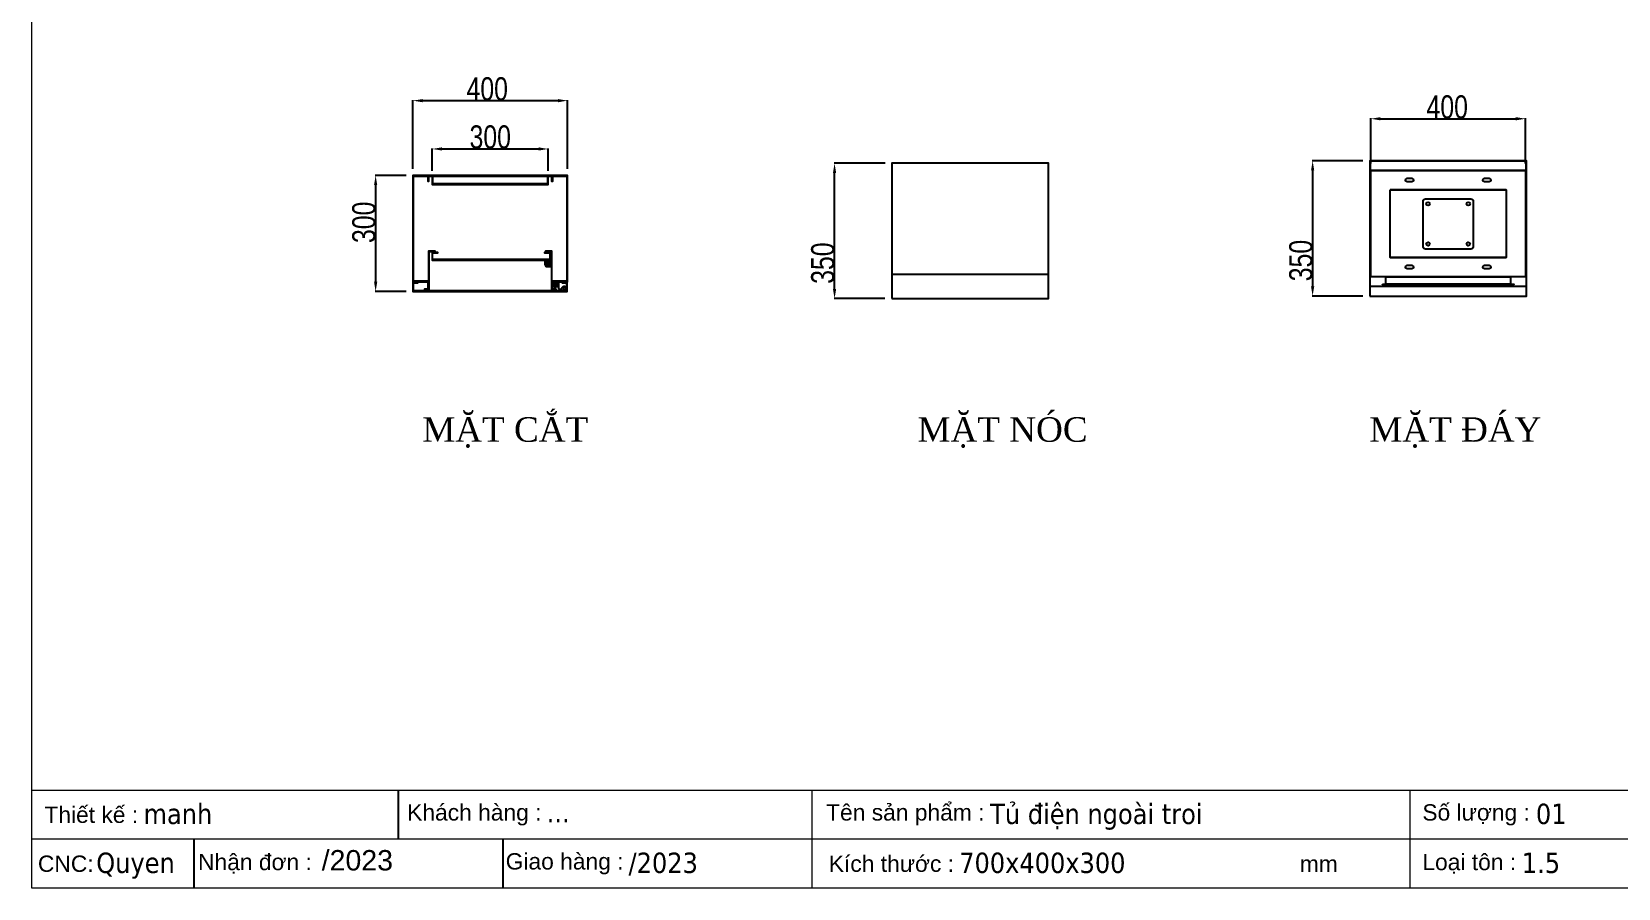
# Model space of a CAD drawing. Header units: inches. Extents: x 21 to 136330, y 8 to 58290.
# Drawn here: x 26800 to 30903, y 5677 to 7893 of the extents above; entities that cross this region are included whole.
import ezdxf
from ezdxf.enums import TextEntityAlignment as Align

# ---------------------------------------------------------------- set-up
doc = ezdxf.new("R2010")
doc.units = ezdxf.units.IN
doc.header["$MEASUREMENT"] = 0
for name, color, linetype in [('0 KHUNG KT01', 7, 'Continuous'), ('1-EMC-ACESS', 4, 'Continuous'), ('@.0.DM. NÉT CHÍNH', 7, 'Continuous'), ('@.0.DM. NÉT CHÍNH @ 1', 7, 'Continuous'), ('@.DM. THIẾT BỊ', 7, 'Continuous')]:
    doc.layers.add(name, color=color, linetype=linetype)
doc.layers.add('0 TĂNG CỨNG', color=7, linetype='Continuous', lineweight=15)
doc.styles.add('ARIAL', font='arial.ttf')
doc.styles.add('roman', font='roman.shx', dxfattribs={"width": 0.8})
doc.styles.add('Tahoma (Input Text)', font='tahoma.ttf')
doc.dimstyles.new('Kích thước Duy Mạnh', dxfattribs={"dimtxt": 30, "dimasz": 25, "dimexe": 1.25, "dimexo": 20, "dimtad": 1, "dimdec": 1, "dimtxsty": 'roman', "dimcen": 2.5, "dimclrd": 8, "dimclre": 8, "dimclrt": 2, "dimadec": 0, "dimazin": 0, "dimtfac": 1, "dimtdec": 1, "dimtix": 1, "dimtmove": 0, "dimatfit": 3, "dimfxl": 1, "dimtfillclr": 1, "dimarcsym": 0})

# ---------------------------------------------------------------- blocks, each defined once
blk = doc.blocks.new('KHUNG KT1')
at = {"color": 7}
for p, q in [((7128, -4752), (0, -4752)), ((2294.1, -4752), (2294.1, -5040)), ((4052.8, -4752), (4052.8, -5040)), ((4848, -4896), (0, -4896))]:
    blk.add_line(p, q, dxfattribs=at)
blk.add_lwpolyline([(0, 0), (7128, 0), (7128, -5040), (0, -5040)], close=True, dxfattribs=at)
at = {"layer": '0 KHUNG KT01'}
for p, q in [((1077.9, -4752), (1077.9, -4896)), ((476.3, -4896), (476.3, -5040)), ((1385.1, -4896), (1385.1, -5040))]:
    blk.add_line(p, q, dxfattribs=at)
at = {"color": 2, "char_height": 48, "width": 2202.321, "attachment_point": 4, "style": 'ARIAL'}
for s, insert in [('  Thiết kế :', (0, -4824)), ('  Khách hàng :', (1066.9, -4824)), ('  Tên sản phẩm :', (2299.1, -4824)), ('  Số lượng :', (4052.8, -4824)), ('CNC:', (18.2, -4968)), ('  Nhận đơn :', (451.9, -4968)), ('  Giao hàng :', (1356.7, -4968)), ('  Kích thước :', (2307, -4968)), ('  Loại tôn :', (4052.8, -4968)), ('mm', (3729.5, -4968))]:
    blk.add_mtext(s, dxfattribs=dict(at, insert=insert))
at = {"color": 1, "style": 'Tahoma (Input Text)', "flags": 8}
for tag, p in [('#01', (328.9, -4851.1)), ('#03', (1514.7, -4846.3)), ('#05', (2819, -4851.1)), ('#07', (4424, -4851.1)), ('#09', (5172.9, -4851.1)), ('#02', (189.8, -4995.1)), ('#04', (1755.3, -4995.1)), ('#06', (2727.8, -4995.1)), ('#08', (4382.7, -4995.1)), ('#10', (5172.9, -4995.1))]:
    blk.add_attdef(tag, p, '', height=60, dxfattribs=at)
blk.add_attdef('#11', text='', height=60, dxfattribs=at).set_placement((6996, -4961.6), align=Align.CENTER)
at = {"layer": '0 TĂNG CỨNG', "color": 1, "style": 'ARIAL'}
blk.add_attdef('#12', (852.8, -4987.6), '', height=60, dxfattribs=at)
blk = doc.blocks.new('*D1313')
at = {"layer": '@.0.DM. NÉT CHÍNH', "color": 8, "lineweight": -2, "transparency": 16777216}
for p, q in [((27768.9, 7520.8), (27688.3, 7520.8)), ((27768.9, 7220.8), (27688.3, 7220.8))]:
    blk.add_line(p, q, dxfattribs=at)
at = {"layer": '@.0.DM. NÉT CHÍNH', "lineweight": -2, "transparency": 16777216}
blk.add_line((27689.5, 7495.8), (27689.5, 7245.8), dxfattribs=at)
at = {"layer": '@.0.DM. NÉT CHÍNH', "transparency": 16777216}
for points in [[(27685.4, 7495.8), (27693.7, 7495.8), (27689.5, 7520.8)], [(27685.4, 7245.8), (27693.7, 7245.8), (27689.5, 7220.8)]]:
    blk.add_solid(points, dxfattribs=at)
at = {"layer": 'Defpoints', "color": 0, "transparency": 16777216}
for p in [(27788.9, 7520.8), (27689.5, 7220.8), (27788.9, 7220.8)]:
    blk.add_point(p, dxfattribs=at)
at = {"layer": '@.0.DM. NÉT CHÍNH', "color": 2, "transparency": 16777216, "insert": (27628.9, 7346), "char_height": 60, "attachment_point": 1, "rotation": 90, "style": 'roman'}
blk.add_mtext('300', dxfattribs=at)
blk = doc.blocks.new('*D1314')
at = {"layer": '@.0.DM. NÉT CHÍNH', "color": 8, "lineweight": -2, "transparency": 16777216}
for p, q in [((27785.9, 7537.8), (27785.9, 7715.5)), ((28185.9, 7537.8), (28185.9, 7715.5))]:
    blk.add_line(p, q, dxfattribs=at)
at = {"layer": '@.0.DM. NÉT CHÍNH', "lineweight": -2, "transparency": 16777216}
blk.add_line((27810.9, 7714.3), (28160.9, 7714.3), dxfattribs=at)
at = {"layer": '@.0.DM. NÉT CHÍNH', "transparency": 16777216}
for points in [[(27810.9, 7718.4), (27810.9, 7710.1), (27785.9, 7714.3)], [(28160.9, 7718.4), (28160.9, 7710.1), (28185.9, 7714.3)]]:
    blk.add_solid(points, dxfattribs=at)
at = {"layer": 'Defpoints', "color": 0, "transparency": 16777216}
for p in [(28185.9, 7714.3), (27785.9, 7517.8), (28185.9, 7517.8)]:
    blk.add_point(p, dxfattribs=at)
at = {"layer": '@.0.DM. NÉT CHÍNH', "color": 2, "transparency": 16777216, "insert": (27924.6, 7774.9), "char_height": 60, "attachment_point": 1, "style": 'roman'}
blk.add_mtext('400', dxfattribs=at)
blk = doc.blocks.new('*D1318')
at = {"layer": '@.0.DM. NÉT CHÍNH', "color": 8, "lineweight": -2, "transparency": 16777216}
for p, q in [((30263.2, 7552.1), (30263.2, 7668.7)), ((30663.2, 7552.1), (30663.2, 7668.7))]:
    blk.add_line(p, q, dxfattribs=at)
at = {"layer": '@.0.DM. NÉT CHÍNH', "lineweight": -2, "transparency": 16777216}
blk.add_line((30288.2, 7667.5), (30638.2, 7667.5), dxfattribs=at)
at = {"layer": '@.0.DM. NÉT CHÍNH', "transparency": 16777216}
for points in [[(30288.2, 7671.7), (30288.2, 7663.3), (30263.2, 7667.5)], [(30638.2, 7671.7), (30638.2, 7663.3), (30663.2, 7667.5)]]:
    blk.add_solid(points, dxfattribs=at)
at = {"layer": 'Defpoints', "color": 0, "transparency": 16777216}
for p in [(30663.2, 7667.5), (30263.2, 7532.1), (30663.2, 7532.1)]:
    blk.add_point(p, dxfattribs=at)
at = {"layer": '@.0.DM. NÉT CHÍNH', "color": 2, "transparency": 16777216, "insert": (30407.3, 7728.1), "char_height": 60, "attachment_point": 1, "style": 'roman'}
blk.add_mtext('400', dxfattribs=at)
blk = doc.blocks.new('*D1329')
at = {"layer": '@.0.DM. NÉT CHÍNH', "color": 8, "lineweight": -2, "transparency": 16777216}
for p, q in [((30242.7, 7558.8), (30111.5, 7558.8)), ((30242.7, 7208.8), (30111.5, 7208.8))]:
    blk.add_line(p, q, dxfattribs=at)
at = {"layer": '@.0.DM. NÉT CHÍNH', "lineweight": -2, "transparency": 16777216}
blk.add_line((30112.7, 7533.8), (30112.7, 7233.8), dxfattribs=at)
at = {"layer": '@.0.DM. NÉT CHÍNH', "transparency": 16777216}
for points in [[(30108.6, 7533.8), (30116.9, 7533.8), (30112.7, 7558.8)], [(30108.6, 7233.8), (30116.9, 7233.8), (30112.7, 7208.8)]]:
    blk.add_solid(points, dxfattribs=at)
at = {"layer": 'Defpoints', "color": 0, "transparency": 16777216}
for p in [(30262.7, 7558.8), (30112.7, 7208.8), (30262.7, 7208.8)]:
    blk.add_point(p, dxfattribs=at)
at = {"layer": '@.0.DM. NÉT CHÍNH', "color": 2, "transparency": 16777216, "insert": (30052.1, 7247.1), "char_height": 60, "attachment_point": 1, "rotation": 90, "style": 'roman'}
blk.add_mtext('350', dxfattribs=at)
blk = doc.blocks.new('*D1330')
at = {"layer": '@.0.DM. NÉT CHÍNH', "color": 8, "lineweight": -2, "transparency": 16777216}
for p, q in [((29007.3, 7552.2), (28875.1, 7552.2)), ((29006.3, 7202.2), (28875.1, 7202.2))]:
    blk.add_line(p, q, dxfattribs=at)
at = {"layer": '@.0.DM. NÉT CHÍNH', "lineweight": -2, "transparency": 16777216}
blk.add_line((28876.3, 7227.2), (28876.3, 7527.2), dxfattribs=at)
at = {"layer": '@.0.DM. NÉT CHÍNH', "transparency": 16777216}
for points in [[(28872.2, 7527.2), (28880.5, 7527.2), (28876.3, 7552.2)], [(28872.2, 7227.2), (28880.5, 7227.2), (28876.3, 7202.2)]]:
    blk.add_solid(points, dxfattribs=at)
at = {"layer": 'Defpoints', "color": 0, "transparency": 16777216}
for p in [(28876.3, 7552.2), (29027.3, 7552.2), (29026.3, 7202.2)]:
    blk.add_point(p, dxfattribs=at)
at = {"layer": '@.0.DM. NÉT CHÍNH', "color": 2, "transparency": 16777216, "insert": (28815.7, 7240.4), "char_height": 60, "attachment_point": 1, "rotation": 90, "style": 'roman'}
blk.add_mtext('350', dxfattribs=at)
blk = doc.blocks.new('*D1377')
at = {"layer": '@.0.DM. NÉT CHÍNH', "color": 8, "lineweight": -2, "transparency": 16777216}
for p, q in [((27835.9, 7533.1), (27835.9, 7590.6)), ((28135.9, 7533.1), (28135.9, 7590.6))]:
    blk.add_line(p, q, dxfattribs=at)
at = {"layer": '@.0.DM. NÉT CHÍNH', "lineweight": -2, "transparency": 16777216}
blk.add_line((27860.9, 7589.3), (28110.9, 7589.3), dxfattribs=at)
at = {"layer": '@.0.DM. NÉT CHÍNH', "transparency": 16777216}
for points in [[(27860.9, 7593.5), (27860.9, 7585.2), (27835.9, 7589.3)], [(28110.9, 7593.5), (28110.9, 7585.2), (28135.9, 7589.3)]]:
    blk.add_solid(points, dxfattribs=at)
at = {"layer": 'Defpoints', "color": 0, "transparency": 16777216}
for p in [(28135.9, 7589.3), (27835.9, 7513.1), (28135.9, 7513.1)]:
    blk.add_point(p, dxfattribs=at)
at = {"layer": '@.0.DM. NÉT CHÍNH', "color": 2, "transparency": 16777216, "insert": (27985.9, 7620), "char_height": 60, "attachment_point": 5, "style": 'roman'}
blk.add_mtext('300', dxfattribs=at)
blk = doc.blocks.new('HL011-1-4')
h = blk.add_hatch()
h.set_pattern_fill('ANSI31', color=2, scale=0.5, style=0)
h.set_pattern_definition([(45, (0, 0), (-1.12253, 1.12253), [])])
h.paths.add_polyline_path([(2.5, 0), (8.5, 0), (8.5, 12), (2.5, 12)])
at = {"color": 1}
for p, q in [((7, 23.5), (0, 10)), ((0, 0), (0, 10)), ((11, 0), (0, 0)), ((7, 23.5), (26, 23.5)), ((11, 0), (11, 19.5)), ((11, 19.5), (17, 19.5)), ((17, 19.5), (21.2, 13.9))]:
    blk.add_line(p, q, dxfattribs=at)
at = {"color": 2}
blk.add_lwpolyline([(2.5, 0), (2.5, 12), (8.5, 12), (8.5, 0)], dxfattribs=at)
at = {"color": 1}
blk.add_lwpolyline([(5.7, 21), (3, 21), (3, 23.5), (7, 23.5)], dxfattribs=at)
blk.add_circle((26, 17.5), 3.5, dxfattribs=at)
blk.add_arc((26, 17.5), 6, 216.8699, 90, dxfattribs=at)
blk = doc.blocks.new('BL012')
at = {"layer": '@.DM. THIẾT BỊ'}
h = blk.add_hatch(dxfattribs=at)
h.set_pattern_fill('ANSI31', color=2, scale=0.5, angle=90, style=0)
h.set_pattern_definition([(135, (23302.7808, 85186.7055), (1.122532015, 1.122532015), [])])
edge = h.paths.add_edge_path()
edge.add_line((-3, 0), (-3, 6))
edge.add_arc((-2, 6), 1, 90, 180, ccw=False)
edge.add_line((-2, 7), (2, 7))
edge.add_arc((2, 6), 1, 0, 90, ccw=False)
edge.add_line((3, 6), (3, 0))
edge.add_line((3, 0), (-3, 0))
at = {"layer": '@.DM. THIẾT BỊ', "color": 8}
for p, q in [((-0.7, 10.5), (0.7, 10.5)), ((0, 11.2), (0, 9.7))]:
    blk.add_line(p, q, dxfattribs=at)
at = {"layer": '@.DM. THIẾT BỊ', "color": 1}
blk.add_lwpolyline([(-6, 10.5), (-6, 0), (6, 0), (6, 10.5)], dxfattribs=at)
at = {"layer": '@.DM. THIẾT BỊ', "color": 2}
blk.add_lwpolyline([(-3, 0), (-3, 6, -0.414214), (-2, 7), (2, 7, -0.414214), (3, 6), (3, 0)], format="xyb", close=True, dxfattribs=at)
at = {"layer": '@.DM. THIẾT BỊ', "color": 1}
blk.add_circle((0, 10.5), 3, dxfattribs=at)
blk.add_circle((0, 10.5), 3, dxfattribs=at)
for start, end in [(0, 180), (300, 240)]:
    blk.add_arc((0, 10.5), 6, start, end, dxfattribs=at)

msp = doc.modelspace()

# ---------------------------------------------------------------- linework, layer by layer
at = {"layer": '@.0.DM. NÉT CHÍNH'}
for p, q in [((30613.1636, 7483.8367), (30313.305, 7483.8367)), ((30313.305, 7308.8367), (30613.1636, 7308.8367))]:
    msp.add_line(p, q, dxfattribs=at)
for points in [[(29024.3387, 7202.1583), (29429.3387, 7202.1583), (29429.3387, 7552.1607), (29024.3387, 7552.1607)], [(30260.7343, 7208.8342), (30665.7343, 7208.8342), (30665.7343, 7558.8367), (30260.7343, 7558.8367)], [(30663.7343, 7533.8367), (30262.7343, 7533.8367), (30262.7343, 7558.8367), (30663.7343, 7558.8367)], [(27824.3997, 7227.2546), (27825.8997, 7227.2546), (27825.8997, 7247.2546), (27787.3997, 7247.2546), (27787.3997, 7519.2546), (27824.3997, 7519.2546), (27824.3997, 7505.7546), (27825.8997, 7505.7546), (27825.8997, 7520.7546), (27785.8997, 7520.7546), (27785.8997, 7245.7546), (27824.3997, 7245.7546)], [(27827.3997, 7519.2546), (28144.3997, 7519.2546), (28144.3997, 7505.7546), (28145.8997, 7505.7546), (28145.8997, 7520.7546), (27825.8997, 7520.7546), (27825.8997, 7505.7546), (27827.3997, 7505.7546)], [(28135.8997, 7519.2546), (28134.3997, 7519.2546), (28134.3997, 7498.7546), (27837.3997, 7498.7546), (27837.3997, 7519.2546), (27835.8997, 7519.2546), (27835.8997, 7497.2546), (28135.8997, 7497.2546)], [(28147.3997, 7245.7546), (28185.8997, 7245.7546), (28185.8997, 7520.7546), (28145.8997, 7520.7546), (28145.8997, 7505.7546), (28147.3997, 7505.7546), (28147.3997, 7519.2546), (28184.3997, 7519.2546), (28184.3997, 7247.2546), (28145.8997, 7247.2546), (28145.8997, 7227.2546), (28147.3997, 7227.2546)], [(30263.2343, 7533.8367), (30663.2343, 7533.8367), (30663.2343, 7258.8367), (30263.2343, 7258.8367)], [(30313.2343, 7483.8367), (30613.2343, 7483.8367), (30613.2343, 7308.8367), (30313.2343, 7308.8367)], [(27826.3997, 7226.7546), (27815.8997, 7226.7546), (27815.8997, 7225.2546), (27827.8997, 7225.2546), (27827.8997, 7323.7546), (27843.3997, 7323.7546), (27843.3997, 7325.2546), (27826.3997, 7325.2546)], [(27835.3997, 7321.7546), (27835.3997, 7301.7546), (28141.3997, 7301.7546), (28141.3997, 7321.7546), (28126.3997, 7321.7546), (28126.3997, 7320.2546), (28139.8997, 7320.2546), (28139.8997, 7303.2546), (27836.8997, 7303.2546), (27836.8997, 7320.2546), (27850.3997, 7320.2546), (27850.3997, 7321.7546)], [(28128.3997, 7323.7546), (28143.8997, 7323.7546), (28143.8997, 7225.2546), (28155.8997, 7225.2546), (28155.8997, 7226.7546), (28145.3997, 7226.7546), (28145.3997, 7325.2546), (28128.3997, 7325.2546)], [(29024.3387, 7202.1583), (29429.3387, 7202.1583), (29429.3387, 7264.718), (29024.3387, 7264.718)], [(28184.8997, 7244.2546), (28171.8997, 7244.2546), (28171.8997, 7242.7546), (28183.3997, 7242.7546), (28183.3997, 7222.2546), (27787.3997, 7222.2546), (27787.3997, 7242.7546), (27798.8997, 7242.7546), (27798.8997, 7244.2546), (27785.8997, 7244.2546), (27785.8997, 7220.7546), (28184.8997, 7220.7546)], [(30260.7343, 7208.8342), (30665.7343, 7208.8342), (30665.7343, 7233.8377), (30260.7343, 7233.8377)], [(30293.2343, 7239.8367), (30633.2343, 7239.8367), (30633.2343, 7238.3367), (30293.2343, 7238.3367)], [(30624.7343, 7239.8367), (30301.7343, 7239.8367), (30301.7343, 7258.8367), (30624.7343, 7258.8367)]]:
    msp.add_lwpolyline(points, close=True, dxfattribs=at)
for points in [[(30357.2343, 7513.3367), (30363.2343, 7513.3367), (30369.2343, 7513.3367, -1), (30369.2343, 7504.3367), (30363.2343, 7504.3367), (30357.2343, 7504.3367, -1)], [(30557.2343, 7513.3367), (30563.2343, 7513.3367), (30569.2343, 7513.3367, -1), (30569.2343, 7504.3367), (30563.2343, 7504.3367), (30557.2343, 7504.3367, -1)], [(30404.2343, 7330.3367, -0.414213562), (30398.2343, 7336.3367), (30398.2343, 7454.3367, -0.414213562), (30404.2343, 7460.3367), (30522.2343, 7460.3367, -0.414213562), (30528.2343, 7454.3367), (30528.2343, 7336.3367, -0.414213562), (30522.2343, 7330.3367)], [(30363.2343, 7279.3367), (30357.2343, 7279.3367, -1), (30357.2343, 7288.3367), (30363.2343, 7288.3367), (30369.2343, 7288.3367, -1), (30369.2343, 7279.3367)], [(30563.2343, 7279.3367), (30557.2343, 7279.3367, -1), (30557.2343, 7288.3367), (30563.2343, 7288.3367), (30569.2343, 7288.3367, -1), (30569.2343, 7279.3367)]]:
    msp.add_lwpolyline(points, format="xyb", close=True, dxfattribs=at)
for centre in [(30411.2343, 7447.3367), (30515.2343, 7447.3367), (30411.2343, 7343.3367), (30515.2343, 7343.3367)]:
    msp.add_circle(centre, 4.5, dxfattribs=at)

# ---------------------------------------------------------------- block references
at = {"color": 8}
for p, rotation in [((28133.3997, 7301.7546), 180), ((28143.8997, 7291.2546), 90)]:
    msp.add_blockref('BL012', p, dxfattribs=dict(at, rotation=rotation))
at = {"color": 7, "xscale": -1, "rotation": 180}
msp.add_blockref('HL011-1-4', (28151.3997, 7245.7546), dxfattribs=at)
at = {"layer": '0 TĂNG CỨNG', "color": 1}
ref = msp.add_blockref('KHUNG KT1', (26800.1213, 10108.4299), dxfattribs=dict(at, xscale=0.8792977987369557, yscale=0.8792977987369557, zscale=0.8792977987369557))
ref.add_attrib('#12', '/2023', (27550.03, 5722.8393), dxfattribs={"color": 1, "height": 52.75787, "style": 'ARIAL'})
ref.add_attrib('#01', 'manh', (27089.3473, 5842.903), dxfattribs={"layer": '0', "color": 1, "height": 52.75787, "style": 'Tahoma (Input Text)'})
ref.add_attrib('#03', '...', (28132.0098, 5847.068), dxfattribs={"layer": '0', "color": 1, "height": 52.75787, "style": 'Tahoma (Input Text)'})
ref.add_attrib('#04', '/2023', (28343.5553, 5716.2842), dxfattribs={"layer": '0', "color": 1, "height": 52.75787, "style": 'Tahoma (Input Text)'})
ref.add_attrib('#05', 'Tủ điện ngoài troi', (29278.8698, 5842.903), dxfattribs={"layer": '0', "color": 1, "height": 52.757868, "style": 'Tahoma (Input Text)'})
ref.add_attrib('#06', '700x400x300', (29198.7069, 5716.2842), dxfattribs={"layer": '0', "color": 1, "height": 52.757868, "style": 'Tahoma (Input Text)'})
ref.add_attrib('#07', '01', (30690.1478, 5842.903), dxfattribs={"layer": '0', "color": 1, "height": 52.75787, "style": 'Tahoma (Input Text)'})
ref.add_attrib('#08', '1.5', (30653.7792, 5716.2842), dxfattribs={"layer": '0', "color": 1, "height": 52.75787, "style": 'Tahoma (Input Text)'})
ref.add_attrib('#02', 'Quyen', (26966.9999, 5716.2842), dxfattribs={"layer": '0', "color": 1, "height": 52.75787, "style": 'Tahoma (Input Text)'})

# ---------------------------------------------------------------- texts
at = {"layer": '1-EMC-ACESS', "color": 1, "linetype": 'ByBlock', "lineweight": -2, "char_height": 63.504, "width": 972.626469, "attachment_point": 2, "style": 'ARIAL'}
for s, insert in [('{\\fTimes New Roman|b0|i0|c0|p18;\\C7;MẶT CẮT}', (28024.7738, 6895.3603)), ('{\\fTimes New Roman|b0|i0|c0|p18;\\C7;MẶT NÓC}', (29310.9238, 6895.3603)), ('{\\fTimes New Roman|b0|i0|c0|p18;\\C7;MẶT ĐÁY}', (30481.9601, 6895.3603))]:
    msp.add_mtext(s, dxfattribs=dict(at, insert=insert))

# ---------------------------------------------------------------- dimensions: what is measured, and where the dimension line sits
at = {"layer": '@.0.DM. NÉT CHÍNH @ 1'}
for base, p1, p2, angle, picture, middle in [((28185.8997, 7714.2803), (27785.8997, 7517.7546), (28185.8997, 7517.7546), 180, '*D1314', (27986.2969, 7714.2803)), ((30663.2343, 7667.4889), (30263.2343, 7532.1367), (30663.2343, 7532.1367), 180, '*D1318', (30469.0343, 7667.4889)), ((28876.3387, 7552.1607), (29026.3387, 7202.1583), (29027.3387, 7552.1607), 270, '*D1330', (28876.3387, 7302.1595)), ((30112.7343, 7208.8374), (30262.7343, 7558.8367), (30262.7343, 7208.8374), 90, '*D1329', (30112.7343, 7308.837)), ((27689.5316, 7220.7546), (27788.8997, 7520.7546), (27788.8997, 7220.7546), 90, '*D1313', (27689.5316, 7407.7374))]:
    dim = msp.add_linear_dim(base=base, p1=p1, p2=p2, angle=angle, dimstyle='Kích thước Duy Mạnh', override={"dimscale": 1, "dimtxt": 60, "dimdec": 0, "dimclrd": 256, "dimtdec": 0, "dimtix": 1, "dimtofl": 0, "dimtmove": 0, "dimatfit": 1}, dxfattribs=at)
    dim.commit()
    dim.dimension.update_dxf_attribs({"geometry": picture, "text_midpoint": middle, "dimtype": 128})
at = {"layer": '@.0.DM. NÉT CHÍNH @ 1', "color": 6}
dim = msp.add_linear_dim(base=(28135.8997, 7589.3466), p1=(27835.8997, 7513.1375), p2=(28135.8997, 7513.1375), dimstyle='Kích thước Duy Mạnh', override={"dimscale": 1, "dimtxt": 60, "dimdec": 0, "dimclrd": 256, "dimtdec": 0, "dimtix": 1, "dimtofl": 1, "dimtmove": 0, "dimatfit": 3}, dxfattribs=at)
dim.commit()
dim.dimension.update_dxf_attribs({"geometry": '*D1377', "text_midpoint": (27985.8997, 7619.9716)})

doc.saveas('drawing.dxf')
